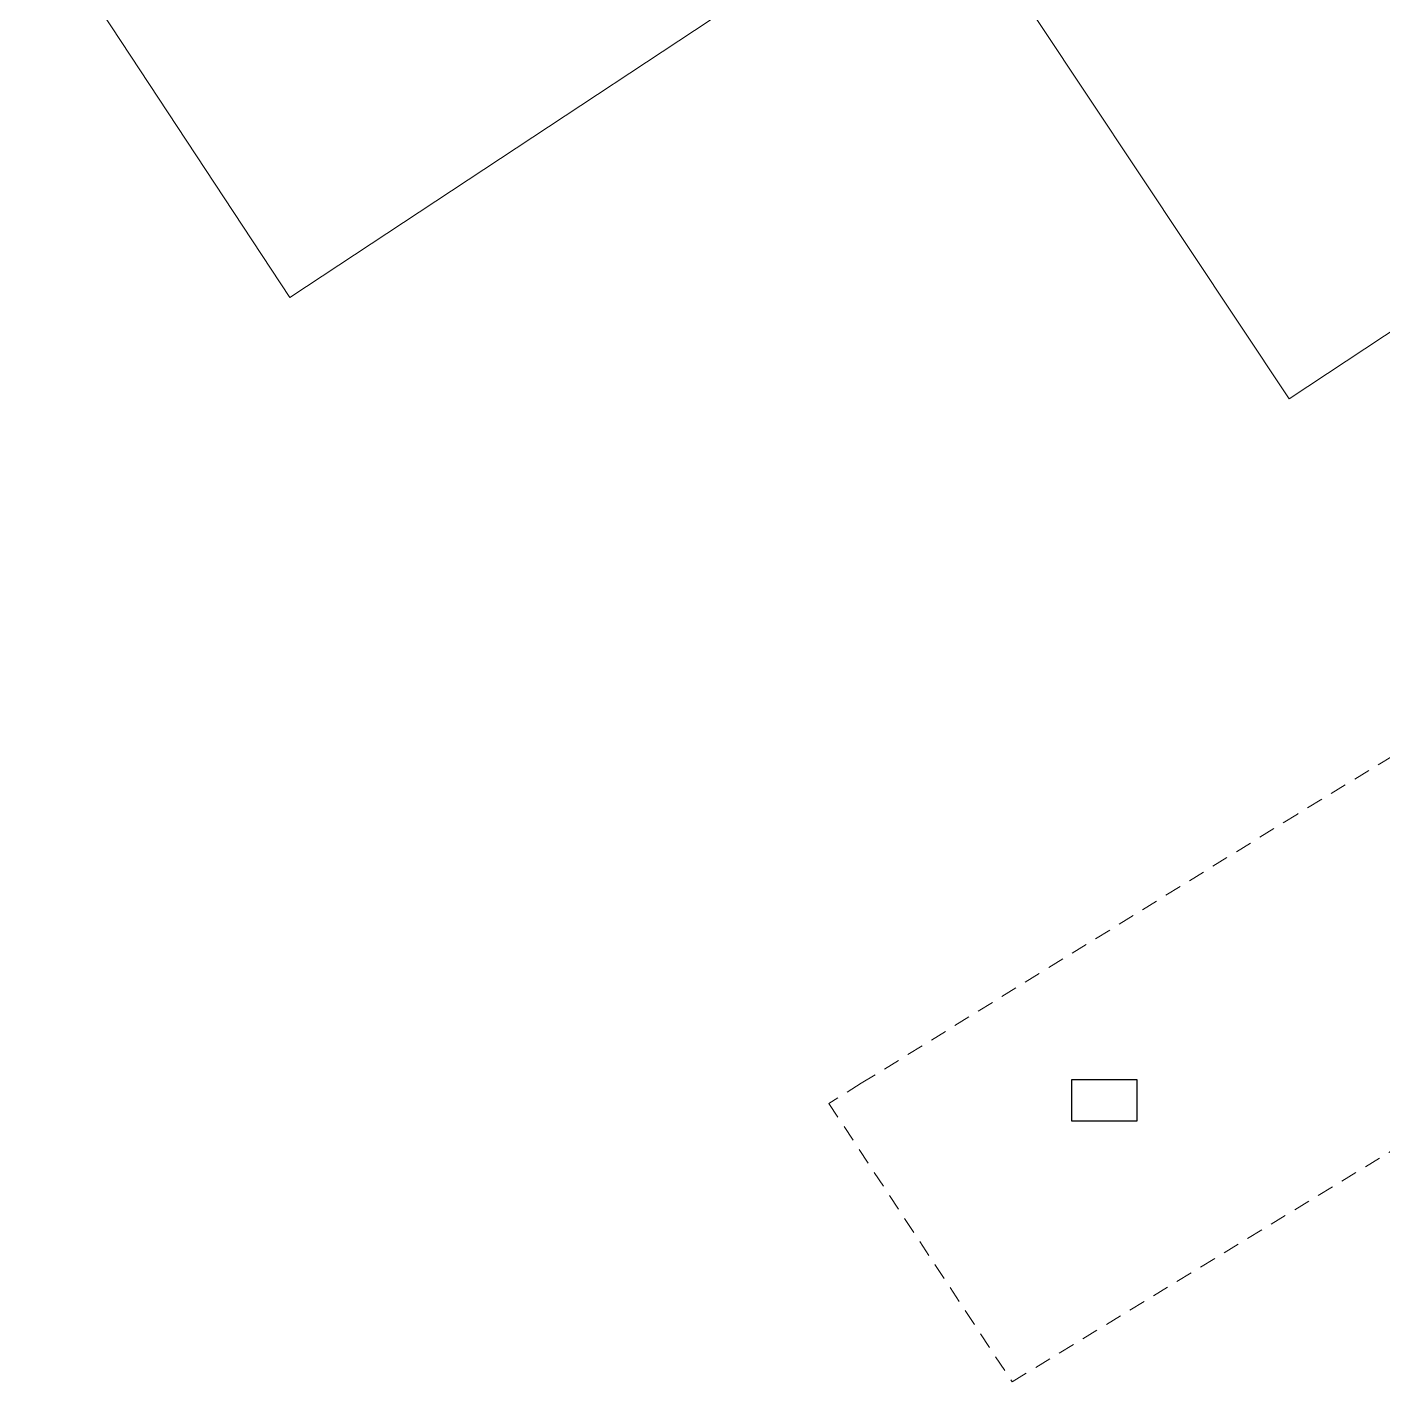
# Model space of a CAD drawing. Header units: metres. Extents: x 302064 to 304096, y 6268242 to 6271990.
# Drawn here: x 302574.8 to 302820.7, y 6270319.7 to 6270565.4 of the extents above; entities that cross this region are included whole.
import ezdxf

# ---------------------------------------------------------------- set-up
doc = ezdxf.new("R2010")
doc.units = ezdxf.units.M
doc.linetypes.add('Dash', pattern=[5, 3, -2])
doc.layers.add('_User Miscellaneous1', color=7, linetype='Continuous')
doc.layers.add('Cadastre Easements_SP_EXT', color=9, linetype='Continuous', lineweight=5)
doc.layers.add('Cadastre Land Parcels_SP_EXT', color=7, linetype='Continuous', lineweight=5)
picture_1 = doc.add_image_def('image1.jpg', size_in_pixel=(1076, 689))

msp = doc.modelspace()

# ---------------------------------------------------------------- linework, layer by layer
at = {"layer": 'Cadastre Easements_SP_EXT', "linetype": 'Dash'}
msp.add_lwpolyline([(302838.179, 6270371.362), (302923.9111, 6270423.6531), (303009.802, 6270476.04), (303095.3661, 6270528.2261), (303133.328, 6270551.379), (303181.0929, 6270580.5091), (303181.2161, 6270580.5911), (303181.5061, 6270580.7679), (303267.5759, 6270633.112), (303259.575, 6270645.4461), (303233.915, 6270685.005), (303166.1631, 6270643.5251), (303148.1449, 6270632.453), (303147.677, 6270632.1661), (303131.8651, 6270622.4569), (303061.8091, 6270579.622), (302976.5269, 6270527.4749), (302890.6421, 6270474.959), (302805.168, 6270422.6909), (302726.088, 6270373.879), (302720.197, 6270370.246), (302753.447, 6270319.746), (302838.179, 6270371.362)], close=True, dxfattribs=at)
at = {"layer": 'Cadastre Land Parcels_SP_EXT', "linetype": 'Continuous'}
for points in [[(302857.678, 6270671.633), (302810.424, 6270743.001), (302777.262, 6270721.288), (302759.224, 6270709.476), (302714.199, 6270680.017), (302641.999, 6270632.721), (302574.796, 6270588.698), (302622.427, 6270516.377), (302739.912, 6270593.898), (302799.095, 6270632.948), (302803.805, 6270636.059), (302857.678, 6270671.633)], [(302862.3049, 6270536.7504), (302799.0949, 6270632.9485), (302739.9116, 6270593.8983), (302803.71, 6270497.9773), (302862.3049, 6270536.7504)]]:
    msp.add_lwpolyline(points, close=True, dxfattribs=at)

# ---------------------------------------------------------------- pictures from other files: only their frames are drawn
at = {"layer": '_User Miscellaneous1'}
image = msp.add_image(picture_1, insert=(302764.2859, 6270367.0102), size_in_units=(11.7911, 7.5502), dxfattribs=dict(at, brightness=10, contrast=90))
image.dxf.flags = 7

doc.saveas('drawing.dxf')
